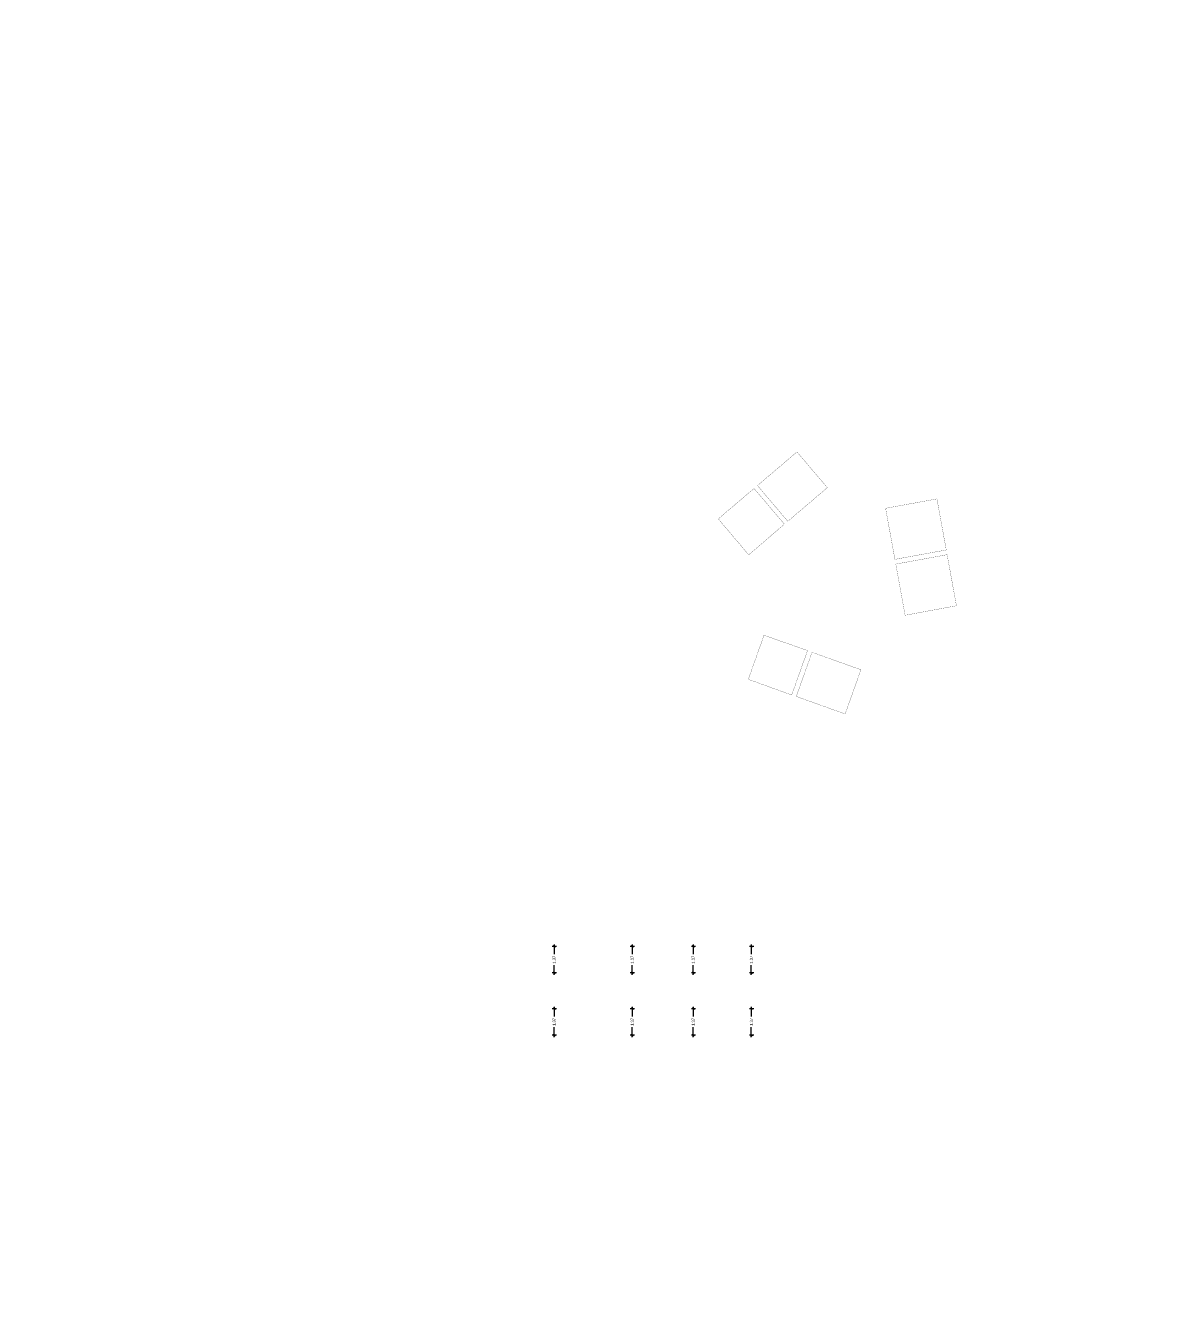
# Model space of a CAD drawing. Header units: metres. Extents: x 256329 to 886268, y -249371 to 355.
# Drawn here: x 286085.6 to 286144.6, y -1240.6 to -1174.6 of the extents above; entities that cross this region are included whole.
import ezdxf

# ---------------------------------------------------------------- set-up
doc = ezdxf.new("R2010")
doc.units = ezdxf.units.M
doc.header["$MEASUREMENT"] = 0
doc.header["$PDMODE"] = 35
doc.layers.get('0').update_dxf_attribs({"lineweight": 18})
doc.layers.get('Defpoints').update_dxf_attribs({"lineweight": 20})
for name, color, linetype, lineweight in [('BLK_2_FLR_4_EXIT_WIDTH_DOOR', 1, 'Continuous', 0), ('BLK_2_FLR_4_EXIT_WIDTH_STAIR', 7, 'Continuous', 0), ('BLK_2_FLR_4_LIFT_1', 1, 'Continuous', 0), ('BLK_2_FLR_4_LIFT_2', 1, 'Continuous', 0), ('BLK_2_FLR_4_LIFT_3', 1, 'Continuous', 0), ('BLK_2_FLR_4_LIFT_4', 1, 'Continuous', 0), ('BLK_2_FLR_4_LIFT_5', 1, 'Continuous', 0), ('BLK_2_FLR_4_LIFT_6', 1, 'Continuous', 0)]:
    doc.layers.add(name, color=color, linetype=linetype, lineweight=lineweight)
doc.styles.get("Standard").update_dxf_attribs({"font": 'arial.ttf'})
doc.dimstyles.new('RM DIM', dxfattribs={"dimtxt": 0.15, "dimasz": 0.1, "dimexe": 0.1, "dimexo": 0.1, "dimgap": 0.09, "dimtad": 0, "dimzin": 0, "dimdsep": 46, "dimtxsty": 'Standard', "dimblk": 'OBLIQUE', "dimcen": 0, "dimdle": 0.1, "dimclrd": 147, "dimclre": 147, "dimclrt": 7, "dimadec": 0, "dimazin": 0, "dimtfac": 1, "dimtofl": 0, "dimtmove": 1, "dimatfit": 2, "dimfxl": 0.125, "dimtolj": 1, "dimtzin": 0, "dimlwd": -1, "dimlwe": -1, "dimarcsym": 0})

# ---------------------------------------------------------------- blocks, each defined once
blk = doc.blocks.new('_Oblique')
at = {"color": 0, "linetype": 'ByBlock', "lineweight": -2}
blk.add_line((-0.5, -0.5), (0.5, 0.5), dxfattribs=at)
blk = doc.blocks.new('*D1437')
at = {"layer": 'BLK_2_FLR_4_EXIT_WIDTH_DOOR', "color": 147, "ltscale": 0.1, "transparency": 16777216}
for p, q in [((286117.134158, -1222.390198), (286117.134158, -1222.898242)), ((286117.259158, -1222.490198), (286117.034158, -1222.490198)), ((286117.134158, -1223.961798), (286117.134158, -1223.453754)), ((286117.259158, -1223.861798), (286117.034158, -1223.861798))]:
    blk.add_line(p, q, dxfattribs=at)
at = {"layer": 'Defpoints', "color": 0, "ltscale": 0.1, "transparency": 16777216}
for p in [(286117.441221, -1222.490198), (286117.134158, -1223.861798), (286117.441221, -1223.861798)]:
    blk.add_point(p, dxfattribs=at)
at = {"layer": 'BLK_2_FLR_4_EXIT_WIDTH_DOOR', "color": 147, "ltscale": 0.1, "transparency": 16777216, "xscale": 0.1, "yscale": 0.1, "zscale": 0.1}
for p, rotation in [((286117.134158, -1222.490198), 90), ((286117.134158, -1223.861798), 270)]:
    blk.add_blockref('_Oblique', p, dxfattribs=dict(at, rotation=rotation))
at = {"layer": 'BLK_2_FLR_4_EXIT_WIDTH_DOOR', "color": 7, "ltscale": 0.1, "transparency": 16777216, "insert": (286117.134158, -1223.175998), "char_height": 0.15, "attachment_point": 5, "rotation": 90}
blk.add_mtext('\\A1;1.37', dxfattribs=at)
blk = doc.blocks.new('*D1438')
at = {"layer": 'BLK_2_FLR_4_EXIT_WIDTH_STAIR', "color": 147, "ltscale": 0.1, "transparency": 16777216}
for p, q in [((286120.307325, -1222.390198), (286120.307325, -1222.898242)), ((286120.432325, -1222.490198), (286120.207325, -1222.490198)), ((286120.307325, -1223.961798), (286120.307325, -1223.453754)), ((286120.432325, -1223.861798), (286120.207325, -1223.861798))]:
    blk.add_line(p, q, dxfattribs=at)
at = {"layer": 'Defpoints', "color": 0, "ltscale": 0.1, "transparency": 16777216}
for p in [(286120.614388, -1222.490198), (286120.307325, -1223.861798), (286120.614388, -1223.861798)]:
    blk.add_point(p, dxfattribs=at)
at = {"layer": 'BLK_2_FLR_4_EXIT_WIDTH_STAIR', "color": 147, "ltscale": 0.1, "transparency": 16777216, "xscale": 0.1, "yscale": 0.1, "zscale": 0.1}
for p, rotation in [((286120.307325, -1222.490198), 90), ((286120.307325, -1223.861798), 270)]:
    blk.add_blockref('_Oblique', p, dxfattribs=dict(at, rotation=rotation))
at = {"layer": 'BLK_2_FLR_4_EXIT_WIDTH_STAIR', "color": 7, "ltscale": 0.1, "transparency": 16777216, "insert": (286120.307325, -1223.175998), "char_height": 0.15, "attachment_point": 5, "rotation": 90}
blk.add_mtext('\\A1;1.37', dxfattribs=at)
blk = doc.blocks.new('*D1439')
at = {"layer": 'BLK_2_FLR_4_EXIT_WIDTH_STAIR', "color": 147, "ltscale": 0.1, "transparency": 16777216}
for p, q in [((286123.326855, -1222.390198), (286123.326855, -1222.898242)), ((286123.451855, -1222.490198), (286123.226855, -1222.490198)), ((286123.326855, -1223.961798), (286123.326855, -1223.453754)), ((286123.451855, -1223.861798), (286123.226855, -1223.861798))]:
    blk.add_line(p, q, dxfattribs=at)
at = {"layer": 'Defpoints', "color": 0, "ltscale": 0.1, "transparency": 16777216}
for p in [(286123.633918, -1222.490198), (286123.326855, -1223.861798), (286123.633918, -1223.861798)]:
    blk.add_point(p, dxfattribs=at)
at = {"layer": 'BLK_2_FLR_4_EXIT_WIDTH_STAIR', "color": 147, "ltscale": 0.1, "transparency": 16777216, "xscale": 0.1, "yscale": 0.1, "zscale": 0.1}
for p, rotation in [((286123.326855, -1222.490198), 90), ((286123.326855, -1223.861798), 270)]:
    blk.add_blockref('_Oblique', p, dxfattribs=dict(at, rotation=rotation))
at = {"layer": 'BLK_2_FLR_4_EXIT_WIDTH_STAIR', "color": 7, "ltscale": 0.1, "transparency": 16777216, "insert": (286123.326855, -1223.175998), "char_height": 0.15, "attachment_point": 5, "rotation": 90}
blk.add_mtext('\\A1;1.37', dxfattribs=at)
blk = doc.blocks.new('*D1440')
at = {"layer": 'BLK_2_FLR_4_EXIT_WIDTH_DOOR', "color": 147, "ltscale": 0.1, "transparency": 16777216}
for p, q in [((286113.069099, -1222.390198), (286113.069099, -1222.898242)), ((286113.194099, -1222.490198), (286112.969099, -1222.490198)), ((286113.069099, -1223.961798), (286113.069099, -1223.453754)), ((286113.194099, -1223.861798), (286112.969099, -1223.861798))]:
    blk.add_line(p, q, dxfattribs=at)
at = {"layer": 'Defpoints', "color": 0, "ltscale": 0.1, "transparency": 16777216}
for p in [(286113.376162, -1222.490198), (286113.069099, -1223.861798), (286113.376162, -1223.861798)]:
    blk.add_point(p, dxfattribs=at)
at = {"layer": 'BLK_2_FLR_4_EXIT_WIDTH_DOOR', "color": 147, "ltscale": 0.1, "transparency": 16777216, "xscale": 0.1, "yscale": 0.1, "zscale": 0.1}
for p, rotation in [((286113.069099, -1222.490198), 90), ((286113.069099, -1223.861798), 270)]:
    blk.add_blockref('_Oblique', p, dxfattribs=dict(at, rotation=rotation))
at = {"layer": 'BLK_2_FLR_4_EXIT_WIDTH_DOOR', "color": 7, "ltscale": 0.1, "transparency": 16777216, "insert": (286113.069099, -1223.175998), "char_height": 0.15, "attachment_point": 5, "rotation": 90}
blk.add_mtext('\\A1;1.37', dxfattribs=at)
blk = doc.blocks.new('*D1441')
at = {"layer": 'BLK_2_FLR_4_EXIT_WIDTH_DOOR', "color": 147, "ltscale": 0.1, "transparency": 16777216}
for p, q in [((286117.259158, -1225.728694), (286117.034158, -1225.728694)), ((286117.134158, -1225.628694), (286117.134158, -1226.136738)), ((286117.259158, -1227.100294), (286117.034158, -1227.100294)), ((286117.134158, -1227.200294), (286117.134158, -1226.69225))]:
    blk.add_line(p, q, dxfattribs=at)
at = {"layer": 'Defpoints', "color": 0, "ltscale": 0.1, "transparency": 16777216}
for p in [(286117.441221, -1225.728694), (286117.134158, -1227.100294), (286117.441221, -1227.100294)]:
    blk.add_point(p, dxfattribs=at)
at = {"layer": 'BLK_2_FLR_4_EXIT_WIDTH_DOOR', "color": 147, "ltscale": 0.1, "transparency": 16777216, "xscale": 0.1, "yscale": 0.1, "zscale": 0.1}
for p, rotation in [((286117.134158, -1225.728694), 90), ((286117.134158, -1227.100294), 270)]:
    blk.add_blockref('_Oblique', p, dxfattribs=dict(at, rotation=rotation))
at = {"layer": 'BLK_2_FLR_4_EXIT_WIDTH_DOOR', "color": 7, "ltscale": 0.1, "transparency": 16777216, "insert": (286117.134158, -1226.414494), "char_height": 0.15, "attachment_point": 5, "rotation": 90}
blk.add_mtext('\\A1;1.37', dxfattribs=at)
blk = doc.blocks.new('*D1442')
at = {"layer": 'BLK_2_FLR_4_EXIT_WIDTH_STAIR', "color": 147, "ltscale": 0.1, "transparency": 16777216}
for p, q in [((286120.432325, -1225.728694), (286120.207325, -1225.728694)), ((286120.307325, -1225.628694), (286120.307325, -1226.136738)), ((286120.432325, -1227.100294), (286120.207325, -1227.100294)), ((286120.307325, -1227.200294), (286120.307325, -1226.69225))]:
    blk.add_line(p, q, dxfattribs=at)
at = {"layer": 'Defpoints', "color": 0, "ltscale": 0.1, "transparency": 16777216}
for p in [(286120.614388, -1225.728694), (286120.307325, -1227.100294), (286120.614388, -1227.100294)]:
    blk.add_point(p, dxfattribs=at)
at = {"layer": 'BLK_2_FLR_4_EXIT_WIDTH_STAIR', "color": 147, "ltscale": 0.1, "transparency": 16777216, "xscale": 0.1, "yscale": 0.1, "zscale": 0.1}
for p, rotation in [((286120.307325, -1225.728694), 90), ((286120.307325, -1227.100294), 270)]:
    blk.add_blockref('_Oblique', p, dxfattribs=dict(at, rotation=rotation))
at = {"layer": 'BLK_2_FLR_4_EXIT_WIDTH_STAIR', "color": 7, "ltscale": 0.1, "transparency": 16777216, "insert": (286120.307325, -1226.414494), "char_height": 0.15, "attachment_point": 5, "rotation": 90}
blk.add_mtext('\\A1;1.37', dxfattribs=at)
blk = doc.blocks.new('*D1443')
at = {"layer": 'BLK_2_FLR_4_EXIT_WIDTH_STAIR', "color": 147, "ltscale": 0.1, "transparency": 16777216}
for p, q in [((286123.451855, -1225.728694), (286123.226855, -1225.728694)), ((286123.326855, -1225.628694), (286123.326855, -1226.136738)), ((286123.451855, -1227.100294), (286123.226855, -1227.100294)), ((286123.326855, -1227.200294), (286123.326855, -1226.69225))]:
    blk.add_line(p, q, dxfattribs=at)
at = {"layer": 'Defpoints', "color": 0, "ltscale": 0.1, "transparency": 16777216}
for p in [(286123.633918, -1225.728694), (286123.326855, -1227.100294), (286123.633918, -1227.100294)]:
    blk.add_point(p, dxfattribs=at)
at = {"layer": 'BLK_2_FLR_4_EXIT_WIDTH_STAIR', "color": 147, "ltscale": 0.1, "transparency": 16777216, "xscale": 0.1, "yscale": 0.1, "zscale": 0.1}
for p, rotation in [((286123.326855, -1225.728694), 90), ((286123.326855, -1227.100294), 270)]:
    blk.add_blockref('_Oblique', p, dxfattribs=dict(at, rotation=rotation))
at = {"layer": 'BLK_2_FLR_4_EXIT_WIDTH_STAIR', "color": 7, "ltscale": 0.1, "transparency": 16777216, "insert": (286123.326855, -1226.414494), "char_height": 0.15, "attachment_point": 5, "rotation": 90}
blk.add_mtext('\\A1;1.37', dxfattribs=at)
blk = doc.blocks.new('*D1444')
at = {"layer": 'BLK_2_FLR_4_EXIT_WIDTH_DOOR', "color": 147, "ltscale": 0.1, "transparency": 16777216}
for p, q in [((286113.194099, -1225.728694), (286112.969099, -1225.728694)), ((286113.069099, -1225.628694), (286113.069099, -1226.136738)), ((286113.194099, -1227.100294), (286112.969099, -1227.100294)), ((286113.069099, -1227.200294), (286113.069099, -1226.69225))]:
    blk.add_line(p, q, dxfattribs=at)
at = {"layer": 'Defpoints', "color": 0, "ltscale": 0.1, "transparency": 16777216}
for p in [(286113.376162, -1225.728694), (286113.069099, -1227.100294), (286113.376162, -1227.100294)]:
    blk.add_point(p, dxfattribs=at)
at = {"layer": 'BLK_2_FLR_4_EXIT_WIDTH_DOOR', "color": 147, "ltscale": 0.1, "transparency": 16777216, "xscale": 0.1, "yscale": 0.1, "zscale": 0.1}
for p, rotation in [((286113.069099, -1225.728694), 90), ((286113.069099, -1227.100294), 270)]:
    blk.add_blockref('_Oblique', p, dxfattribs=dict(at, rotation=rotation))
at = {"layer": 'BLK_2_FLR_4_EXIT_WIDTH_DOOR', "color": 7, "ltscale": 0.1, "transparency": 16777216, "insert": (286113.069099, -1226.414494), "char_height": 0.15, "attachment_point": 5, "rotation": 90}
blk.add_mtext('\\A1;1.37', dxfattribs=at)

msp = doc.modelspace()

# ---------------------------------------------------------------- linework, layer by layer
at = {"layer": 'BLK_2_FLR_4_LIFT_1', "color": 1, "linetype": 'ByBlock', "const_width": 0.01, "elevation": -303.231402}
msp.add_lwpolyline([(286126.484767, -1207.190762), (286129.027815, -1208.097906), (286128.207477, -1210.397604), (286125.665723, -1209.486834)], close=True, dxfattribs=at)
at = {"layer": 'BLK_2_FLR_4_LIFT_2', "color": 1, "linetype": 'ByBlock', "const_width": 0.01, "elevation": -303.523615}
msp.add_lwpolyline([(286126.251849, -1207.098806), (286123.986711, -1206.30631), (286123.170157, -1208.595403), (286125.4268, -1209.412527)], close=True, dxfattribs=at)
at = {"layer": 'BLK_2_FLR_4_LIFT_3', "color": 1, "linetype": 'ByBlock', "const_width": 0.01, "elevation": -303.510005}
msp.add_lwpolyline([(286123.468616, -1198.6713), (286125.046541, -1200.527842), (286123.227923, -1202.089315), (286123.189681, -1202.118796), (286121.607812, -1200.252442)], close=True, dxfattribs=at)
at = {"layer": 'BLK_2_FLR_4_LIFT_4', "color": 1, "linetype": 'ByBlock', "const_width": 0.01, "elevation": -101.073113}
msp.add_lwpolyline([(286125.701798, -1196.770605), (286127.281039, -1198.628696), (286125.224252, -1200.376815), (286123.646927, -1198.520021)], close=True, dxfattribs=at)
at = {"layer": 'BLK_2_FLR_4_LIFT_5', "color": 1, "linetype": 'ByBlock', "const_width": 0.01, "elevation": -202.382229}
msp.add_lwpolyline([(286132.981267, -1199.213498), (286133.466135, -1201.868187), (286130.796449, -1202.357729), (286130.310833, -1199.701759)], close=True, dxfattribs=at)
at = {"layer": 'BLK_2_FLR_4_LIFT_6', "color": 2, "linetype": 'ByBlock', "const_width": 0.01, "elevation": -303.523615}
msp.add_lwpolyline([(286133.510899, -1202.114146), (286130.84191, -1202.603562), (286131.326103, -1205.264122), (286133.996018, -1204.770207)], close=True, dxfattribs=at)

# ---------------------------------------------------------------- dimensions: what is measured, and where the dimension line sits
at = {"layer": 'BLK_2_FLR_4_EXIT_WIDTH_DOOR', "color": 1, "ltscale": 0.1}
for base, p1, p2, picture, middle in [((286113.069099, -1223.861798, -101.239328), (286113.376162, -1222.490198, -101.239328), (286113.376162, -1223.861798, -101.239328), '*D1440', (286113.069099, -1223.175998, -101.239328)), ((286117.134158, -1223.861798, -101.239328), (286117.441221, -1222.490198, -101.239328), (286117.441221, -1223.861798, -101.239328), '*D1437', (286117.134158, -1223.175998, -101.239328)), ((286113.069099, -1227.100294, -101.239328), (286113.376162, -1225.728694, -101.239328), (286113.376162, -1227.100294, -101.239328), '*D1444', (286113.069099, -1226.414494, -101.239328)), ((286117.134158, -1227.100294, -101.239328), (286117.441221, -1225.728694, -101.239328), (286117.441221, -1227.100294, -101.239328), '*D1441', (286117.134158, -1226.414494, -101.239328))]:
    dim = msp.add_linear_dim(base=base, p1=p1, p2=p2, angle=90, dimstyle='RM DIM', override={"dimfxlon": 1, "dimarcsym": 1}, dxfattribs=at)
    dim.commit()
    dim.dimension.update_dxf_attribs({"geometry": picture, "text_midpoint": middle})
at = {"layer": 'BLK_2_FLR_4_EXIT_WIDTH_STAIR', "color": 7, "ltscale": 0.1}
for base, p1, p2, picture, middle in [((286120.307325, -1223.861798, -101.239328), (286120.614388, -1222.490198, -101.239328), (286120.614388, -1223.861798, -101.239328), '*D1438', (286120.307325, -1223.175998, -101.239328)), ((286123.326855, -1223.861798, -101.239328), (286123.633918, -1222.490198, -101.239328), (286123.633918, -1223.861798, -101.239328), '*D1439', (286123.326855, -1223.175998, -101.239328)), ((286120.307325, -1227.100294, -101.239328), (286120.614388, -1225.728694, -101.239328), (286120.614388, -1227.100294, -101.239328), '*D1442', (286120.307325, -1226.414494, -101.239328)), ((286123.326855, -1227.100294, -101.239328), (286123.633918, -1225.728694, -101.239328), (286123.633918, -1227.100294, -101.239328), '*D1443', (286123.326855, -1226.414494, -101.239328))]:
    dim = msp.add_linear_dim(base=base, p1=p1, p2=p2, angle=90, dimstyle='RM DIM', override={"dimfxlon": 1, "dimarcsym": 1}, dxfattribs=at)
    dim.commit()
    dim.dimension.update_dxf_attribs({"geometry": picture, "text_midpoint": middle})

doc.saveas('drawing.dxf')
